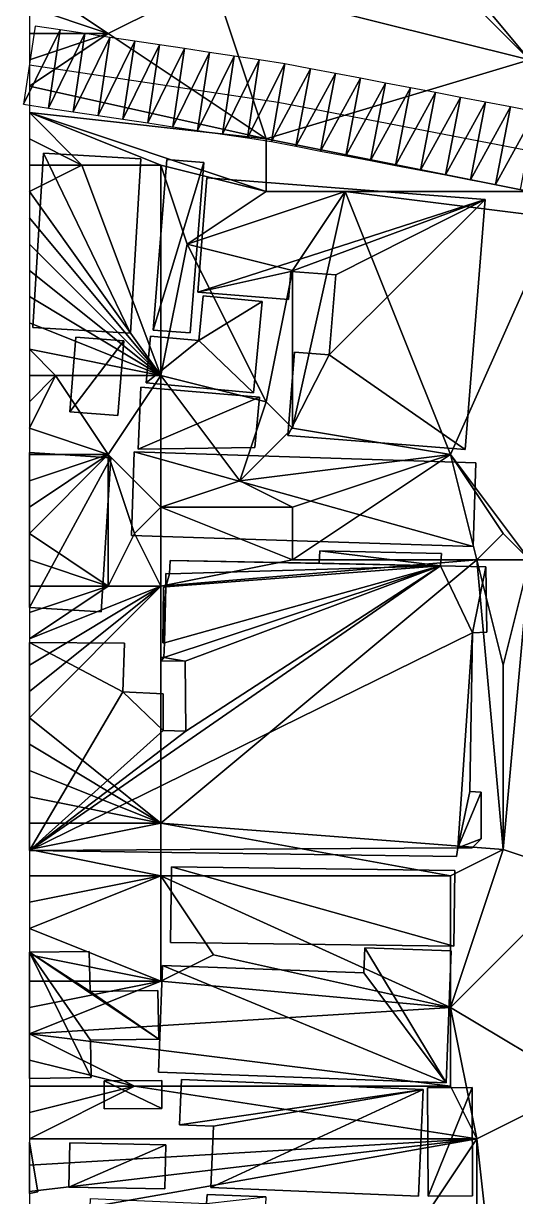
# Model space of a CAD drawing. Header units: metres. Extents: x -1103 to 901, y -902 to 905.
# Drawn here: x -1100.4 to -1063.1, y -202.4 to -113.2 of the extents above; entities that cross this region are included whole.
import ezdxf

# ---------------------------------------------------------------- set-up
doc = ezdxf.new("R2010")
doc.units = ezdxf.units.M
for name, color, linetype in [('OSM_BUILDING_FOOTPRINTS', 7, 'CONTINUOUS'), ('OSM_BUILDING_ROOFS', 1, 'CONTINUOUS'), ('OSM_BUILDING_WALLS', 8, 'CONTINUOUS'), ('OSM_ROAD_AXES', 2, 'CONTINUOUS'), ('OSM_ROAD_SURFACE', 9, 'CONTINUOUS'), ('OSM_TERRAIN', 3, 'CONTINUOUS')]:
    doc.layers.add(name, color=color, linetype=linetype)

msp = doc.modelspace()

# ---------------------------------------------------------------- linework, layer by layer
at = {"layer": 'OSM_BUILDING_FOOTPRINTS'}
for points in [[(-1098.936, -123.087, 16.232), (-1099.732, -136.336, 16.232), (-1092.315, -136.778, 16.232), (-1091.519, -123.529, 16.232), (-1098.936, -123.087, 16.232)], [(-1089.563, -123.584, 15.822), (-1086.744, -123.805, 15.822), (-1087.772, -136.756, 15.822), (-1090.601, -136.534, 15.822), (-1089.563, -123.584, 15.822)], [(-1086.523, -124.967, 15.505), (-1087.208, -133.67, 15.505), (-1080.299, -134.212, 15.505), (-1080.134, -132.077, 15.505), (-1076.718, -132.343, 15.505), (-1077.204, -138.425, 15.505), (-1079.857, -138.215, 15.505), (-1080.366, -144.552, 15.505), (-1066.88, -145.602, 15.505), (-1065.366, -126.625, 15.505), (-1086.523, -124.967, 15.505)], [(-1086.788, -133.947, 16.306), (-1082.311, -134.356, 16.306), (-1082.963, -141.312, 16.306), (-1091.121, -140.56, 16.306), (-1090.789, -136.999, 16.306), (-1087.108, -137.342, 16.306), (-1086.788, -133.947, 16.306)], [(-1096.46, -137.076, 16.429), (-1092.823, -137.353, 16.429), (-1093.276, -143.037, 16.429), (-1096.913, -142.75, 16.429), (-1096.46, -137.076, 16.429)], [(-1091.519, -140.881, 16.357), (-1082.521, -141.644, 16.357), (-1082.853, -145.47, 16.357), (-1091.718, -145.592, 16.357), (-1091.519, -140.881, 16.357)], [(-1093.796, -146.244, 17.238), (-1100, -145.851, 17.238), (-1100, -157.609, 17.238), (-1094.547, -157.956, 17.238)], [(-1092.237, -152.15, 16.142), (-1092.027, -145.791, 16.142), (-1066.062, -146.631, 16.142), (-1066.261, -152.99, 16.142), (-1092.237, -152.15, 16.142)], [(-1067.432, -175.871, 17.785), (-1066.349, -175.871, 17.785), (-1065.675, -175.185, 17.785), (-1065.653, -171.657, 17.785), (-1066.537, -171.602, 17.785), (-1066.316, -159.548, 17.785), (-1065.222, -159.492, 17.785), (-1065.299, -154.516, 17.785), (-1068.748, -154.461, 17.785), (-1068.671, -153.521, 17.785), (-1077.934, -153.322, 17.785), (-1077.967, -154.24, 17.785), (-1089.308, -154.041, 17.785), (-1089.352, -155.069, 17.785), (-1089.639, -155.047, 17.785), (-1089.617, -156.054, 17.785), (-1089.816, -156.087, 17.785), (-1089.849, -160.3, 17.785), (-1089.728, -160.311, 17.785), (-1089.783, -161.406, 17.785), (-1090.004, -161.417, 17.785), (-1089.993, -161.683, 17.785), (-1088.147, -161.694, 17.785), (-1088.103, -167.013, 17.785), (-1089.838, -166.969, 17.785), (-1089.827, -164.171, 17.785), (-1092.889, -164.016, 17.785), (-1092.767, -160.322, 17.785), (-1100, -160.272, 17.785), (-1100, -176.093, 17.785), (-1067.543, -176.534, 17.785)], [(-1089.263, -183.082, 18.732), (-1089.186, -177.331, 18.732), (-1067.675, -177.596, 18.732), (-1067.741, -183.347, 18.732), (-1089.263, -183.082, 18.732)], [(-1090.18, -192.924, 18.953), (-1089.871, -184.818, 18.953), (-1074.584, -185.382, 18.953), (-1074.517, -183.468, 18.953), (-1067.951, -183.712, 18.953), (-1068.327, -193.731, 18.953), (-1090.18, -192.924, 18.953)], [(-1095.309, -193.322, 19.538), (-1095.353, -190.491, 19.538), (-1090.169, -190.414, 19.538), (-1090.225, -186.709, 19.538), (-1095.387, -186.787, 19.538), (-1095.442, -183.745, 19.538), (-1100, -183.815, 19.538), (-1100, -193.395, 19.538)], [(-1094.303, -195.711, 19.63), (-1094.314, -193.577, 19.63), (-1089.937, -193.555, 19.63), (-1089.926, -195.678, 19.63), (-1094.303, -195.711, 19.63)], [(-1088.434, -193.477, 19.601), (-1070.085, -194.251, 19.601), (-1070.427, -202.346, 19.601), (-1086.201, -201.683, 19.601), (-1086.002, -197.038, 19.601), (-1088.588, -196.928, 19.601), (-1088.434, -193.477, 19.601)], [(-1069.731, -194.118, 19.592), (-1066.359, -194.096, 19.592), (-1066.326, -202.324, 19.592), (-1069.698, -202.335, 19.592), (-1069.731, -194.118, 19.592)], [(-1099.344, -202.026, 20), (-1100, -198.244, 20), (-1100, -202.138, 20)], [(-1096.934, -198.299, 19.998), (-1089.638, -198.454, 19.998), (-1089.705, -201.794, 19.998), (-1097.011, -201.65, 19.998), (-1096.934, -198.299, 19.998)], [(-1082.31, -208.849, 19.999), (-1095.585, -208.274, 19.999), (-1095.342, -202.524, 19.999), (-1086.532, -202.91, 19.999), (-1086.499, -202.214, 19.999), (-1082.033, -202.402, 19.999), (-1082.31, -208.849, 19.999)]]:
    msp.add_polyline3d(points, close=True, dxfattribs=at)
at = {"layer": 'OSM_BUILDING_ROOFS'}
for points in [[(-1092.315, -136.778, 27.832), (-1098.936, -123.087, 27.832), (-1099.732, -136.336, 27.832)], [(-1092.315, -136.778, 27.832), (-1091.519, -123.529, 27.832), (-1098.936, -123.087, 27.832)], [(-1086.744, -123.805, 24.222), (-1089.563, -123.584, 24.222), (-1090.601, -136.534, 24.222)], [(-1086.744, -123.805, 24.222), (-1090.601, -136.534, 24.222), (-1087.772, -136.756, 24.222)], [(-1065.366, -126.625, 43.105), (-1086.523, -124.967, 43.105), (-1087.208, -133.67, 43.105)], [(-1065.366, -126.625, 43.105), (-1087.208, -133.67, 43.105), (-1080.134, -132.077, 43.105)], [(-1065.366, -126.625, 43.105), (-1080.134, -132.077, 43.105), (-1076.718, -132.343, 43.105)], [(-1077.204, -138.425, 43.105), (-1066.88, -145.602, 43.105), (-1065.366, -126.625, 43.105)], [(-1065.366, -126.625, 43.105), (-1076.718, -132.343, 43.105), (-1077.204, -138.425, 43.105)], [(-1087.208, -133.67, 43.105), (-1080.299, -134.212, 43.105), (-1080.134, -132.077, 43.105)], [(-1082.311, -134.356, 24.706), (-1086.788, -133.947, 24.706), (-1087.108, -137.342, 24.706)], [(-1087.108, -137.342, 24.706), (-1082.963, -141.312, 24.706), (-1082.311, -134.356, 24.706)], [(-1092.823, -137.353, 31.229), (-1096.46, -137.076, 31.229), (-1096.913, -142.75, 31.229)], [(-1087.108, -137.342, 24.706), (-1090.789, -136.999, 24.706), (-1091.121, -140.56, 24.706)], [(-1092.823, -137.353, 31.229), (-1096.913, -142.75, 31.229), (-1093.276, -143.037, 31.229)], [(-1087.108, -137.342, 24.706), (-1091.121, -140.56, 24.706), (-1082.963, -141.312, 24.706)], [(-1077.204, -138.425, 43.105), (-1079.857, -138.215, 43.105), (-1080.366, -144.552, 43.105)], [(-1077.204, -138.425, 43.105), (-1080.366, -144.552, 43.105), (-1066.88, -145.602, 43.105)], [(-1082.521, -141.644, 21.557), (-1091.519, -140.881, 21.557), (-1091.718, -145.592, 21.557)], [(-1082.521, -141.644, 21.557), (-1091.718, -145.592, 21.557), (-1082.853, -145.47, 21.557)], [(-1100, -157.609, 28.838), (-1093.796, -146.244, 28.838), (-1100, -145.851, 28.838)], [(-1092.027, -145.791, 30.942), (-1092.237, -152.15, 30.942), (-1066.261, -152.99, 30.942)], [(-1092.027, -145.791, 30.942), (-1066.261, -152.99, 30.942), (-1066.062, -146.631, 30.942)], [(-1100, -157.609, 28.838), (-1094.547, -157.956, 28.838), (-1093.796, -146.244, 28.838)], [(-1068.748, -154.461, 51.785), (-1089.308, -154.041, 51.785), (-1089.352, -155.069, 51.785)], [(-1068.748, -154.461, 51.785), (-1077.967, -154.24, 51.785), (-1089.308, -154.041, 51.785)], [(-1068.748, -154.461, 51.785), (-1077.934, -153.322, 51.785), (-1077.967, -154.24, 51.785)], [(-1068.748, -154.461, 51.785), (-1068.671, -153.521, 51.785), (-1077.934, -153.322, 51.785)], [(-1100, -176.093, 51.785), (-1066.316, -159.548, 51.785), (-1068.748, -154.461, 51.785)], [(-1100, -176.093, 51.785), (-1068.748, -154.461, 51.785), (-1088.103, -167.013, 51.785)], [(-1068.748, -154.461, 51.785), (-1089.728, -160.311, 51.785), (-1089.783, -161.406, 51.785)], [(-1068.748, -154.461, 51.785), (-1089.783, -161.406, 51.785), (-1088.147, -161.694, 51.785)], [(-1068.748, -154.461, 51.785), (-1089.617, -156.054, 51.785), (-1089.728, -160.311, 51.785)], [(-1089.352, -155.069, 51.785), (-1089.639, -155.047, 51.785), (-1089.617, -156.054, 51.785)], [(-1068.748, -154.461, 51.785), (-1089.352, -155.069, 51.785), (-1089.617, -156.054, 51.785)], [(-1068.748, -154.461, 51.785), (-1088.147, -161.694, 51.785), (-1088.103, -167.013, 51.785)], [(-1066.316, -159.548, 51.785), (-1065.299, -154.516, 51.785), (-1068.748, -154.461, 51.785)], [(-1066.316, -159.548, 51.785), (-1065.222, -159.492, 51.785), (-1065.299, -154.516, 51.785)], [(-1089.617, -156.054, 51.785), (-1089.816, -156.087, 51.785), (-1089.849, -160.3, 51.785)], [(-1089.617, -156.054, 51.785), (-1089.849, -160.3, 51.785), (-1089.728, -160.311, 51.785)], [(-1100, -176.093, 51.785), (-1067.432, -175.871, 51.785), (-1066.316, -159.548, 51.785)], [(-1092.889, -164.016, 51.785), (-1092.767, -160.322, 51.785), (-1100, -160.272, 51.785)], [(-1092.889, -164.016, 51.785), (-1100, -160.272, 51.785), (-1100, -176.093, 51.785)], [(-1067.432, -175.871, 51.785), (-1066.537, -171.602, 51.785), (-1066.316, -159.548, 51.785)], [(-1089.783, -161.406, 51.785), (-1090.004, -161.417, 51.785), (-1089.993, -161.683, 51.785)], [(-1089.783, -161.406, 51.785), (-1089.993, -161.683, 51.785), (-1088.147, -161.694, 51.785)], [(-1089.838, -166.969, 51.785), (-1092.889, -164.016, 51.785), (-1100, -176.093, 51.785)], [(-1089.838, -166.969, 51.785), (-1089.827, -164.171, 51.785), (-1092.889, -164.016, 51.785)], [(-1100, -176.093, 51.785), (-1088.103, -167.013, 51.785), (-1089.838, -166.969, 51.785)], [(-1067.432, -175.871, 51.785), (-1065.653, -171.657, 51.785), (-1066.537, -171.602, 51.785)], [(-1067.432, -175.871, 51.785), (-1065.675, -175.185, 51.785), (-1065.653, -171.657, 51.785)], [(-1067.432, -175.871, 51.785), (-1066.349, -175.871, 51.785), (-1065.675, -175.185, 51.785)], [(-1100, -176.093, 51.785), (-1067.543, -176.534, 51.785), (-1067.432, -175.871, 51.785)], [(-1089.186, -177.331, 30.332), (-1089.263, -183.082, 30.332), (-1067.741, -183.347, 30.332)], [(-1089.186, -177.331, 30.332), (-1067.741, -183.347, 30.332), (-1067.675, -177.596, 30.332)], [(-1068.327, -193.731, 36.953), (-1074.517, -183.468, 36.953), (-1074.584, -185.382, 36.953)], [(-1068.327, -193.731, 36.953), (-1067.951, -183.712, 36.953), (-1074.517, -183.468, 36.953)], [(-1095.387, -186.787, 31.138), (-1095.442, -183.745, 31.138), (-1100, -183.815, 31.138)], [(-1100, -183.815, 31.138), (-1100, -193.395, 31.138), (-1095.309, -193.322, 31.138)], [(-1100, -183.815, 31.138), (-1095.309, -193.322, 31.138), (-1095.353, -190.491, 31.138)], [(-1100, -183.815, 31.138), (-1095.353, -190.491, 31.138), (-1090.169, -190.414, 31.138)], [(-1095.387, -186.787, 31.138), (-1100, -183.815, 31.138), (-1090.169, -190.414, 31.138)], [(-1089.871, -184.818, 36.953), (-1090.18, -192.924, 36.953), (-1068.327, -193.731, 36.953)], [(-1068.327, -193.731, 36.953), (-1074.584, -185.382, 36.953), (-1089.871, -184.818, 36.953)], [(-1090.169, -190.414, 31.138), (-1090.225, -186.709, 31.138), (-1095.387, -186.787, 31.138)], [(-1094.314, -193.577, 29.63), (-1089.926, -195.678, 29.63), (-1089.937, -193.555, 29.63)], [(-1094.314, -193.577, 29.63), (-1094.303, -195.711, 29.63), (-1089.926, -195.678, 29.63)], [(-1070.085, -194.251, 34.401), (-1088.434, -193.477, 34.401), (-1088.588, -196.928, 34.401)], [(-1070.085, -194.251, 34.401), (-1088.588, -196.928, 34.401), (-1086.002, -197.038, 34.401)], [(-1070.085, -194.251, 34.401), (-1086.002, -197.038, 34.401), (-1086.201, -201.683, 34.401)], [(-1070.085, -194.251, 34.401), (-1086.201, -201.683, 34.401), (-1070.427, -202.346, 34.401)], [(-1066.359, -194.096, 27.992), (-1069.731, -194.118, 27.992), (-1069.698, -202.335, 27.992)], [(-1066.359, -194.096, 27.992), (-1069.698, -202.335, 27.992), (-1066.326, -202.324, 27.992)], [(-1100, -198.244, 30), (-1100, -202.138, 30), (-1099.344, -202.026, 30)], [(-1089.638, -198.454, 25.198), (-1096.934, -198.299, 25.198), (-1097.011, -201.65, 25.198)], [(-1089.638, -198.454, 25.198), (-1097.011, -201.65, 25.198), (-1089.705, -201.794, 25.198)], [(-1082.033, -202.402, 31.599), (-1086.499, -202.214, 31.599), (-1086.532, -202.91, 31.599)]]:
    msp.add_3dface(points, dxfattribs=at)
at = {"layer": 'OSM_BUILDING_WALLS'}
for points in [[(-1098.936, -123.087, 16.232), (-1099.732, -136.336, 16.232), (-1099.732, -136.336, 27.832)], [(-1098.936, -123.087, 16.232), (-1099.732, -136.336, 27.832), (-1098.936, -123.087, 27.832)], [(-1091.519, -123.529, 16.232), (-1098.936, -123.087, 16.232), (-1098.936, -123.087, 27.832)], [(-1091.519, -123.529, 16.232), (-1098.936, -123.087, 27.832), (-1091.519, -123.529, 27.832)], [(-1092.315, -136.778, 16.232), (-1091.519, -123.529, 16.232), (-1091.519, -123.529, 27.832)], [(-1092.315, -136.778, 16.232), (-1091.519, -123.529, 27.832), (-1092.315, -136.778, 27.832)], [(-1089.563, -123.584, 15.822), (-1090.601, -136.534, 15.822), (-1090.601, -136.534, 24.222)], [(-1089.563, -123.584, 15.822), (-1090.601, -136.534, 24.222), (-1089.563, -123.584, 24.222)], [(-1086.744, -123.805, 15.822), (-1089.563, -123.584, 15.822), (-1089.563, -123.584, 24.222)], [(-1086.744, -123.805, 15.822), (-1089.563, -123.584, 24.222), (-1086.744, -123.805, 24.222)], [(-1087.772, -136.756, 15.822), (-1086.744, -123.805, 15.822), (-1086.744, -123.805, 24.222)], [(-1087.772, -136.756, 15.822), (-1086.744, -123.805, 24.222), (-1087.772, -136.756, 24.222)], [(-1086.523, -124.967, 15.505), (-1087.208, -133.67, 15.505), (-1087.208, -133.67, 43.105)], [(-1086.523, -124.967, 15.505), (-1087.208, -133.67, 43.105), (-1086.523, -124.967, 43.105)], [(-1065.366, -126.625, 15.505), (-1086.523, -124.967, 15.505), (-1086.523, -124.967, 43.105)], [(-1065.366, -126.625, 15.505), (-1086.523, -124.967, 43.105), (-1065.366, -126.625, 43.105)], [(-1066.88, -145.602, 15.505), (-1065.366, -126.625, 15.505), (-1065.366, -126.625, 43.105)], [(-1066.88, -145.602, 15.505), (-1065.366, -126.625, 43.105), (-1066.88, -145.602, 43.105)], [(-1080.299, -134.212, 15.505), (-1080.134, -132.077, 15.505), (-1080.134, -132.077, 43.105)], [(-1080.299, -134.212, 15.505), (-1080.134, -132.077, 43.105), (-1080.299, -134.212, 43.105)], [(-1080.134, -132.077, 15.505), (-1076.718, -132.343, 15.505), (-1076.718, -132.343, 43.105)], [(-1080.134, -132.077, 15.505), (-1076.718, -132.343, 43.105), (-1080.134, -132.077, 43.105)], [(-1076.718, -132.343, 15.505), (-1077.204, -138.425, 15.505), (-1077.204, -138.425, 43.105)], [(-1076.718, -132.343, 15.505), (-1077.204, -138.425, 43.105), (-1076.718, -132.343, 43.105)], [(-1087.208, -133.67, 15.505), (-1080.299, -134.212, 15.505), (-1080.299, -134.212, 43.105)], [(-1087.208, -133.67, 15.505), (-1080.299, -134.212, 43.105), (-1087.208, -133.67, 43.105)], [(-1086.788, -133.947, 16.306), (-1087.108, -137.342, 16.306), (-1087.108, -137.342, 24.706)], [(-1086.788, -133.947, 16.306), (-1087.108, -137.342, 24.706), (-1086.788, -133.947, 24.706)], [(-1082.311, -134.356, 16.306), (-1086.788, -133.947, 16.306), (-1086.788, -133.947, 24.706)], [(-1082.311, -134.356, 16.306), (-1086.788, -133.947, 24.706), (-1082.311, -134.356, 24.706)], [(-1082.963, -141.312, 16.306), (-1082.311, -134.356, 16.306), (-1082.311, -134.356, 24.706)], [(-1082.963, -141.312, 16.306), (-1082.311, -134.356, 24.706), (-1082.963, -141.312, 24.706)], [(-1099.732, -136.336, 16.232), (-1092.315, -136.778, 16.232), (-1092.315, -136.778, 27.832)], [(-1099.732, -136.336, 16.232), (-1092.315, -136.778, 27.832), (-1099.732, -136.336, 27.832)], [(-1096.46, -137.076, 16.429), (-1096.913, -142.75, 16.429), (-1096.913, -142.75, 31.229)], [(-1096.46, -137.076, 16.429), (-1096.913, -142.75, 31.229), (-1096.46, -137.076, 31.229)], [(-1092.823, -137.353, 16.429), (-1096.46, -137.076, 16.429), (-1096.46, -137.076, 31.229)], [(-1092.823, -137.353, 16.429), (-1096.46, -137.076, 31.229), (-1092.823, -137.353, 31.229)], [(-1090.789, -136.999, 16.306), (-1091.121, -140.56, 16.306), (-1091.121, -140.56, 24.706)], [(-1090.789, -136.999, 16.306), (-1091.121, -140.56, 24.706), (-1090.789, -136.999, 24.706)], [(-1087.108, -137.342, 16.306), (-1090.789, -136.999, 16.306), (-1090.789, -136.999, 24.706)], [(-1087.108, -137.342, 16.306), (-1090.789, -136.999, 24.706), (-1087.108, -137.342, 24.706)], [(-1090.601, -136.534, 15.822), (-1087.772, -136.756, 15.822), (-1087.772, -136.756, 24.222)], [(-1090.601, -136.534, 15.822), (-1087.772, -136.756, 24.222), (-1090.601, -136.534, 24.222)], [(-1093.276, -143.037, 16.429), (-1092.823, -137.353, 16.429), (-1092.823, -137.353, 31.229)], [(-1093.276, -143.037, 16.429), (-1092.823, -137.353, 31.229), (-1093.276, -143.037, 31.229)], [(-1079.857, -138.215, 15.505), (-1080.366, -144.552, 15.505), (-1080.366, -144.552, 43.105)], [(-1079.857, -138.215, 15.505), (-1080.366, -144.552, 43.105), (-1079.857, -138.215, 43.105)], [(-1077.204, -138.425, 15.505), (-1079.857, -138.215, 15.505), (-1079.857, -138.215, 43.105)], [(-1077.204, -138.425, 15.505), (-1079.857, -138.215, 43.105), (-1077.204, -138.425, 43.105)], [(-1091.121, -140.56, 16.306), (-1082.963, -141.312, 16.306), (-1082.963, -141.312, 24.706)], [(-1091.121, -140.56, 16.306), (-1082.963, -141.312, 24.706), (-1091.121, -140.56, 24.706)], [(-1091.519, -140.881, 16.357), (-1091.718, -145.592, 16.357), (-1091.718, -145.592, 21.557)], [(-1091.519, -140.881, 16.357), (-1091.718, -145.592, 21.557), (-1091.519, -140.881, 21.557)], [(-1082.521, -141.644, 16.357), (-1091.519, -140.881, 16.357), (-1091.519, -140.881, 21.557)], [(-1082.521, -141.644, 16.357), (-1091.519, -140.881, 21.557), (-1082.521, -141.644, 21.557)], [(-1082.853, -145.47, 16.357), (-1082.521, -141.644, 16.357), (-1082.521, -141.644, 21.557)], [(-1082.853, -145.47, 16.357), (-1082.521, -141.644, 21.557), (-1082.853, -145.47, 21.557)], [(-1096.913, -142.75, 16.429), (-1093.276, -143.037, 16.429), (-1093.276, -143.037, 31.229)], [(-1096.913, -142.75, 16.429), (-1093.276, -143.037, 31.229), (-1096.913, -142.75, 31.229)], [(-1080.366, -144.552, 15.505), (-1066.88, -145.602, 15.505), (-1066.88, -145.602, 43.105)], [(-1080.366, -144.552, 15.505), (-1066.88, -145.602, 43.105), (-1080.366, -144.552, 43.105)], [(-1093.796, -146.244, 17.238), (-1100, -145.851, 17.238), (-1100, -145.851, 28.838)], [(-1093.796, -146.244, 17.238), (-1100, -145.851, 28.838), (-1093.796, -146.244, 28.838)], [(-1100, -145.851, 17.238), (-1100, -157.609, 17.238), (-1100, -157.609, 28.838)], [(-1100, -145.851, 17.238), (-1100, -157.609, 28.838), (-1100, -145.851, 28.838)], [(-1092.027, -145.791, 16.142), (-1092.237, -152.15, 16.142), (-1092.237, -152.15, 30.942)], [(-1092.027, -145.791, 16.142), (-1092.237, -152.15, 30.942), (-1092.027, -145.791, 30.942)], [(-1066.062, -146.631, 16.142), (-1092.027, -145.791, 16.142), (-1092.027, -145.791, 30.942)], [(-1066.062, -146.631, 16.142), (-1092.027, -145.791, 30.942), (-1066.062, -146.631, 30.942)], [(-1091.718, -145.592, 16.357), (-1082.853, -145.47, 16.357), (-1082.853, -145.47, 21.557)], [(-1091.718, -145.592, 16.357), (-1082.853, -145.47, 21.557), (-1091.718, -145.592, 21.557)], [(-1094.547, -157.956, 17.238), (-1093.796, -146.244, 17.238), (-1093.796, -146.244, 28.838)], [(-1094.547, -157.956, 17.238), (-1093.796, -146.244, 28.838), (-1094.547, -157.956, 28.838)], [(-1066.261, -152.99, 16.142), (-1066.062, -146.631, 16.142), (-1066.062, -146.631, 30.942)], [(-1066.261, -152.99, 16.142), (-1066.062, -146.631, 30.942), (-1066.261, -152.99, 30.942)], [(-1092.237, -152.15, 16.142), (-1066.261, -152.99, 16.142), (-1066.261, -152.99, 30.942)], [(-1092.237, -152.15, 16.142), (-1066.261, -152.99, 30.942), (-1092.237, -152.15, 30.942)], [(-1089.308, -154.041, 17.785), (-1089.352, -155.069, 17.785), (-1089.352, -155.069, 51.785)], [(-1089.308, -154.041, 17.785), (-1089.352, -155.069, 51.785), (-1089.308, -154.041, 51.785)], [(-1077.967, -154.24, 17.785), (-1089.308, -154.041, 17.785), (-1089.308, -154.041, 51.785)], [(-1077.967, -154.24, 17.785), (-1089.308, -154.041, 51.785), (-1077.967, -154.24, 51.785)], [(-1077.934, -153.322, 17.785), (-1077.967, -154.24, 17.785), (-1077.967, -154.24, 51.785)], [(-1077.934, -153.322, 17.785), (-1077.967, -154.24, 51.785), (-1077.934, -153.322, 51.785)], [(-1068.671, -153.521, 17.785), (-1077.934, -153.322, 17.785), (-1077.934, -153.322, 51.785)], [(-1068.671, -153.521, 17.785), (-1077.934, -153.322, 51.785), (-1068.671, -153.521, 51.785)], [(-1068.748, -154.461, 17.785), (-1068.671, -153.521, 17.785), (-1068.671, -153.521, 51.785)], [(-1068.748, -154.461, 17.785), (-1068.671, -153.521, 51.785), (-1068.748, -154.461, 51.785)], [(-1089.352, -155.069, 17.785), (-1089.639, -155.047, 17.785), (-1089.639, -155.047, 51.785)], [(-1089.352, -155.069, 17.785), (-1089.639, -155.047, 51.785), (-1089.352, -155.069, 51.785)], [(-1089.639, -155.047, 17.785), (-1089.617, -156.054, 17.785), (-1089.617, -156.054, 51.785)], [(-1089.639, -155.047, 17.785), (-1089.617, -156.054, 51.785), (-1089.639, -155.047, 51.785)], [(-1065.299, -154.516, 17.785), (-1068.748, -154.461, 17.785), (-1068.748, -154.461, 51.785)], [(-1065.299, -154.516, 17.785), (-1068.748, -154.461, 51.785), (-1065.299, -154.516, 51.785)], [(-1065.222, -159.492, 17.785), (-1065.299, -154.516, 17.785), (-1065.299, -154.516, 51.785)], [(-1065.222, -159.492, 17.785), (-1065.299, -154.516, 51.785), (-1065.222, -159.492, 51.785)], [(-1089.816, -156.087, 17.785), (-1089.849, -160.3, 17.785), (-1089.849, -160.3, 51.785)], [(-1089.816, -156.087, 17.785), (-1089.849, -160.3, 51.785), (-1089.816, -156.087, 51.785)], [(-1089.617, -156.054, 17.785), (-1089.816, -156.087, 17.785), (-1089.816, -156.087, 51.785)], [(-1089.617, -156.054, 17.785), (-1089.816, -156.087, 51.785), (-1089.617, -156.054, 51.785)], [(-1100, -157.609, 17.238), (-1094.547, -157.956, 17.238), (-1094.547, -157.956, 28.838)], [(-1100, -157.609, 17.238), (-1094.547, -157.956, 28.838), (-1100, -157.609, 28.838)], [(-1066.316, -159.548, 17.785), (-1065.222, -159.492, 17.785), (-1065.222, -159.492, 51.785)], [(-1066.316, -159.548, 17.785), (-1065.222, -159.492, 51.785), (-1066.316, -159.548, 51.785)], [(-1092.767, -160.322, 17.785), (-1100, -160.272, 17.785), (-1100, -160.272, 51.785)], [(-1092.767, -160.322, 17.785), (-1100, -160.272, 51.785), (-1092.767, -160.322, 51.785)], [(-1100, -160.272, 17.785), (-1100, -176.093, 17.785), (-1100, -176.093, 51.785)], [(-1100, -160.272, 17.785), (-1100, -176.093, 51.785), (-1100, -160.272, 51.785)], [(-1092.889, -164.016, 17.785), (-1092.767, -160.322, 17.785), (-1092.767, -160.322, 51.785)], [(-1092.889, -164.016, 17.785), (-1092.767, -160.322, 51.785), (-1092.889, -164.016, 51.785)], [(-1089.849, -160.3, 17.785), (-1089.728, -160.311, 17.785), (-1089.728, -160.311, 51.785)], [(-1089.849, -160.3, 17.785), (-1089.728, -160.311, 51.785), (-1089.849, -160.3, 51.785)], [(-1089.728, -160.311, 17.785), (-1089.783, -161.406, 17.785), (-1089.783, -161.406, 51.785)], [(-1089.728, -160.311, 17.785), (-1089.783, -161.406, 51.785), (-1089.728, -160.311, 51.785)], [(-1066.537, -171.602, 17.785), (-1066.316, -159.548, 17.785), (-1066.316, -159.548, 51.785)], [(-1066.537, -171.602, 17.785), (-1066.316, -159.548, 51.785), (-1066.537, -171.602, 51.785)], [(-1089.783, -161.406, 17.785), (-1090.004, -161.417, 17.785), (-1090.004, -161.417, 51.785)], [(-1089.783, -161.406, 17.785), (-1090.004, -161.417, 51.785), (-1089.783, -161.406, 51.785)], [(-1090.004, -161.417, 17.785), (-1089.993, -161.683, 17.785), (-1089.993, -161.683, 51.785)], [(-1090.004, -161.417, 17.785), (-1089.993, -161.683, 51.785), (-1090.004, -161.417, 51.785)], [(-1089.993, -161.683, 17.785), (-1088.147, -161.694, 17.785), (-1088.147, -161.694, 51.785)], [(-1089.993, -161.683, 17.785), (-1088.147, -161.694, 51.785), (-1089.993, -161.683, 51.785)], [(-1088.147, -161.694, 17.785), (-1088.103, -167.013, 17.785), (-1088.103, -167.013, 51.785)], [(-1088.147, -161.694, 17.785), (-1088.103, -167.013, 51.785), (-1088.147, -161.694, 51.785)], [(-1089.827, -164.171, 17.785), (-1092.889, -164.016, 17.785), (-1092.889, -164.016, 51.785)], [(-1089.827, -164.171, 17.785), (-1092.889, -164.016, 51.785), (-1089.827, -164.171, 51.785)], [(-1089.838, -166.969, 17.785), (-1089.827, -164.171, 17.785), (-1089.827, -164.171, 51.785)], [(-1089.838, -166.969, 17.785), (-1089.827, -164.171, 51.785), (-1089.838, -166.969, 51.785)], [(-1088.103, -167.013, 17.785), (-1089.838, -166.969, 17.785), (-1089.838, -166.969, 51.785)], [(-1088.103, -167.013, 17.785), (-1089.838, -166.969, 51.785), (-1088.103, -167.013, 51.785)], [(-1065.653, -171.657, 17.785), (-1066.537, -171.602, 17.785), (-1066.537, -171.602, 51.785)], [(-1065.653, -171.657, 17.785), (-1066.537, -171.602, 51.785), (-1065.653, -171.657, 51.785)], [(-1065.675, -175.185, 17.785), (-1065.653, -171.657, 17.785), (-1065.653, -171.657, 51.785)], [(-1065.675, -175.185, 17.785), (-1065.653, -171.657, 51.785), (-1065.675, -175.185, 51.785)], [(-1066.349, -175.871, 17.785), (-1065.675, -175.185, 17.785), (-1065.675, -175.185, 51.785)], [(-1066.349, -175.871, 17.785), (-1065.675, -175.185, 51.785), (-1066.349, -175.871, 51.785)], [(-1100, -176.093, 17.785), (-1067.543, -176.534, 17.785), (-1067.543, -176.534, 51.785)], [(-1100, -176.093, 17.785), (-1067.543, -176.534, 51.785), (-1100, -176.093, 51.785)], [(-1067.543, -176.534, 17.785), (-1067.432, -175.871, 17.785), (-1067.432, -175.871, 51.785)], [(-1067.543, -176.534, 17.785), (-1067.432, -175.871, 51.785), (-1067.543, -176.534, 51.785)], [(-1067.432, -175.871, 17.785), (-1066.349, -175.871, 17.785), (-1066.349, -175.871, 51.785)], [(-1067.432, -175.871, 17.785), (-1066.349, -175.871, 51.785), (-1067.432, -175.871, 51.785)], [(-1089.186, -177.331, 18.732), (-1089.263, -183.082, 18.732), (-1089.263, -183.082, 30.332)], [(-1089.186, -177.331, 18.732), (-1089.263, -183.082, 30.332), (-1089.186, -177.331, 30.332)], [(-1067.675, -177.596, 18.732), (-1089.186, -177.331, 18.732), (-1089.186, -177.331, 30.332)], [(-1067.675, -177.596, 18.732), (-1089.186, -177.331, 30.332), (-1067.675, -177.596, 30.332)], [(-1067.741, -183.347, 18.732), (-1067.675, -177.596, 18.732), (-1067.675, -177.596, 30.332)], [(-1067.741, -183.347, 18.732), (-1067.675, -177.596, 30.332), (-1067.741, -183.347, 30.332)], [(-1089.263, -183.082, 18.732), (-1067.741, -183.347, 18.732), (-1067.741, -183.347, 30.332)], [(-1089.263, -183.082, 18.732), (-1067.741, -183.347, 30.332), (-1089.263, -183.082, 30.332)], [(-1074.517, -183.468, 18.953), (-1074.584, -185.382, 18.953), (-1074.584, -185.382, 36.953)], [(-1074.517, -183.468, 18.953), (-1074.584, -185.382, 36.953), (-1074.517, -183.468, 36.953)], [(-1067.951, -183.712, 18.953), (-1074.517, -183.468, 18.953), (-1074.517, -183.468, 36.953)], [(-1067.951, -183.712, 18.953), (-1074.517, -183.468, 36.953), (-1067.951, -183.712, 36.953)], [(-1095.442, -183.745, 19.538), (-1100, -183.815, 19.538), (-1100, -183.815, 31.138)], [(-1095.442, -183.745, 19.538), (-1100, -183.815, 31.138), (-1095.442, -183.745, 31.138)], [(-1100, -183.815, 19.538), (-1100, -193.395, 19.538), (-1100, -193.395, 31.138)], [(-1100, -183.815, 19.538), (-1100, -193.395, 31.138), (-1100, -183.815, 31.138)], [(-1095.387, -186.787, 19.538), (-1095.442, -183.745, 19.538), (-1095.442, -183.745, 31.138)], [(-1095.387, -186.787, 19.538), (-1095.442, -183.745, 31.138), (-1095.387, -186.787, 31.138)], [(-1068.327, -193.731, 18.953), (-1067.951, -183.712, 18.953), (-1067.951, -183.712, 36.953)], [(-1068.327, -193.731, 18.953), (-1067.951, -183.712, 36.953), (-1068.327, -193.731, 36.953)], [(-1089.871, -184.818, 18.953), (-1090.18, -192.924, 18.953), (-1090.18, -192.924, 36.953)], [(-1089.871, -184.818, 18.953), (-1090.18, -192.924, 36.953), (-1089.871, -184.818, 36.953)], [(-1074.584, -185.382, 18.953), (-1089.871, -184.818, 18.953), (-1089.871, -184.818, 36.953)], [(-1074.584, -185.382, 18.953), (-1089.871, -184.818, 36.953), (-1074.584, -185.382, 36.953)], [(-1090.225, -186.709, 19.538), (-1095.387, -186.787, 19.538), (-1095.387, -186.787, 31.138)], [(-1090.225, -186.709, 19.538), (-1095.387, -186.787, 31.138), (-1090.225, -186.709, 31.138)], [(-1090.169, -190.414, 19.538), (-1090.225, -186.709, 19.538), (-1090.225, -186.709, 31.138)], [(-1090.169, -190.414, 19.538), (-1090.225, -186.709, 31.138), (-1090.169, -190.414, 31.138)], [(-1095.353, -190.491, 19.538), (-1090.169, -190.414, 19.538), (-1090.169, -190.414, 31.138)], [(-1095.353, -190.491, 19.538), (-1090.169, -190.414, 31.138), (-1095.353, -190.491, 31.138)], [(-1095.309, -193.322, 19.538), (-1095.353, -190.491, 19.538), (-1095.353, -190.491, 31.138)], [(-1095.309, -193.322, 19.538), (-1095.353, -190.491, 31.138), (-1095.309, -193.322, 31.138)], [(-1100, -193.395, 19.538), (-1095.309, -193.322, 19.538), (-1095.309, -193.322, 31.138)], [(-1100, -193.395, 19.538), (-1095.309, -193.322, 31.138), (-1100, -193.395, 31.138)], [(-1090.18, -192.924, 18.953), (-1068.327, -193.731, 18.953), (-1068.327, -193.731, 36.953)], [(-1090.18, -192.924, 18.953), (-1068.327, -193.731, 36.953), (-1090.18, -192.924, 36.953)], [(-1089.937, -193.555, 19.63), (-1094.314, -193.577, 19.63), (-1094.314, -193.577, 29.63)], [(-1089.937, -193.555, 19.63), (-1094.314, -193.577, 29.63), (-1089.937, -193.555, 29.63)], [(-1094.314, -193.577, 19.63), (-1094.303, -195.711, 19.63), (-1094.303, -195.711, 29.63)], [(-1094.314, -193.577, 19.63), (-1094.303, -195.711, 29.63), (-1094.314, -193.577, 29.63)], [(-1089.926, -195.678, 19.63), (-1089.937, -193.555, 19.63), (-1089.937, -193.555, 29.63)], [(-1089.926, -195.678, 19.63), (-1089.937, -193.555, 29.63), (-1089.926, -195.678, 29.63)], [(-1088.434, -193.477, 19.601), (-1088.588, -196.928, 19.601), (-1088.588, -196.928, 34.401)], [(-1088.434, -193.477, 19.601), (-1088.588, -196.928, 34.401), (-1088.434, -193.477, 34.401)], [(-1070.085, -194.251, 19.601), (-1088.434, -193.477, 19.601), (-1088.434, -193.477, 34.401)], [(-1070.085, -194.251, 19.601), (-1088.434, -193.477, 34.401), (-1070.085, -194.251, 34.401)], [(-1070.427, -202.346, 19.601), (-1070.085, -194.251, 19.601), (-1070.085, -194.251, 34.401)], [(-1070.427, -202.346, 19.601), (-1070.085, -194.251, 34.401), (-1070.427, -202.346, 34.401)], [(-1066.359, -194.096, 19.592), (-1069.731, -194.118, 19.592), (-1069.731, -194.118, 27.992)], [(-1066.359, -194.096, 19.592), (-1069.731, -194.118, 27.992), (-1066.359, -194.096, 27.992)], [(-1069.731, -194.118, 19.592), (-1069.698, -202.335, 19.592), (-1069.698, -202.335, 27.992)], [(-1069.731, -194.118, 19.592), (-1069.698, -202.335, 27.992), (-1069.731, -194.118, 27.992)], [(-1066.326, -202.324, 19.592), (-1066.359, -194.096, 19.592), (-1066.359, -194.096, 27.992)], [(-1066.326, -202.324, 19.592), (-1066.359, -194.096, 27.992), (-1066.326, -202.324, 27.992)], [(-1094.303, -195.711, 19.63), (-1089.926, -195.678, 19.63), (-1089.926, -195.678, 29.63)], [(-1094.303, -195.711, 19.63), (-1089.926, -195.678, 29.63), (-1094.303, -195.711, 29.63)], [(-1088.588, -196.928, 19.601), (-1086.002, -197.038, 19.601), (-1086.002, -197.038, 34.401)], [(-1088.588, -196.928, 19.601), (-1086.002, -197.038, 34.401), (-1088.588, -196.928, 34.401)], [(-1086.002, -197.038, 19.601), (-1086.201, -201.683, 19.601), (-1086.201, -201.683, 34.401)], [(-1086.002, -197.038, 19.601), (-1086.201, -201.683, 34.401), (-1086.002, -197.038, 34.401)], [(-1099.344, -202.026, 20), (-1100, -198.244, 20), (-1100, -198.244, 30)], [(-1099.344, -202.026, 20), (-1100, -198.244, 30), (-1099.344, -202.026, 30)], [(-1100, -198.244, 20), (-1100, -202.138, 20), (-1100, -202.138, 30)], [(-1100, -198.244, 20), (-1100, -202.138, 30), (-1100, -198.244, 30)], [(-1096.934, -198.299, 19.998), (-1097.011, -201.65, 19.998), (-1097.011, -201.65, 25.198)], [(-1096.934, -198.299, 19.998), (-1097.011, -201.65, 25.198), (-1096.934, -198.299, 25.198)], [(-1089.638, -198.454, 19.998), (-1096.934, -198.299, 19.998), (-1096.934, -198.299, 25.198)], [(-1089.638, -198.454, 19.998), (-1096.934, -198.299, 25.198), (-1089.638, -198.454, 25.198)], [(-1089.705, -201.794, 19.998), (-1089.638, -198.454, 19.998), (-1089.638, -198.454, 25.198)], [(-1089.705, -201.794, 19.998), (-1089.638, -198.454, 25.198), (-1089.705, -201.794, 25.198)], [(-1100, -202.138, 20), (-1099.344, -202.026, 20), (-1099.344, -202.026, 30)], [(-1100, -202.138, 20), (-1099.344, -202.026, 30), (-1100, -202.138, 30)], [(-1097.011, -201.65, 19.998), (-1089.705, -201.794, 19.998), (-1089.705, -201.794, 25.198)], [(-1097.011, -201.65, 19.998), (-1089.705, -201.794, 25.198), (-1097.011, -201.65, 25.198)], [(-1086.499, -202.214, 19.999), (-1086.532, -202.91, 19.999), (-1086.532, -202.91, 31.599)], [(-1086.499, -202.214, 19.999), (-1086.532, -202.91, 31.599), (-1086.499, -202.214, 31.599)], [(-1082.033, -202.402, 19.999), (-1086.499, -202.214, 19.999), (-1086.499, -202.214, 31.599)], [(-1082.033, -202.402, 19.999), (-1086.499, -202.214, 31.599), (-1082.033, -202.402, 31.599)], [(-1086.201, -201.683, 19.601), (-1070.427, -202.346, 19.601), (-1070.427, -202.346, 34.401)], [(-1086.201, -201.683, 19.601), (-1070.427, -202.346, 34.401), (-1086.201, -201.683, 34.401)], [(-1069.698, -202.335, 19.592), (-1066.326, -202.324, 19.592), (-1066.326, -202.324, 27.992)], [(-1069.698, -202.335, 19.592), (-1066.326, -202.324, 27.992), (-1069.698, -202.335, 27.992)]]:
    msp.add_3dface(points, dxfattribs=at)
at = {"layer": 'OSM_ROAD_AXES'}
msp.add_polyline3d([(-1060.204, -123.263, 17.236), (-1081.096, -119.26, 17.168), (-1100, -116.415, 17.824)], dxfattribs=at)
at = {"layer": 'OSM_ROAD_SURFACE'}
for points in [[(-1097.663, -113.733, 17.837), (-1099.553, -113.448, 17.878), (-1100.447, -119.381, 17.788)], [(-1097.663, -113.733, 17.837), (-1100.447, -119.381, 17.788), (-1098.556, -119.666, 17.937)], [(-1095.773, -114.017, 17.794), (-1097.663, -113.733, 17.837), (-1098.556, -119.666, 17.937)], [(-1095.773, -114.017, 17.794), (-1098.556, -119.666, 17.937), (-1096.666, -119.95, 17.861)], [(-1093.882, -114.302, 17.737), (-1095.773, -114.017, 17.794), (-1096.666, -119.95, 17.861)], [(-1093.882, -114.302, 17.737), (-1096.666, -119.95, 17.861), (-1094.775, -120.235, 17.785)], [(-1091.992, -114.586, 17.639), (-1093.882, -114.302, 17.737), (-1094.775, -120.235, 17.785)], [(-1091.992, -114.586, 17.639), (-1094.775, -120.235, 17.785), (-1092.885, -120.519, 17.709)], [(-1090.101, -114.871, 17.529), (-1091.992, -114.586, 17.639), (-1092.885, -120.519, 17.709)], [(-1090.101, -114.871, 17.529), (-1092.885, -120.519, 17.709), (-1090.994, -120.804, 17.633)], [(-1088.211, -115.155, 17.42), (-1090.101, -114.871, 17.529), (-1090.994, -120.804, 17.633)], [(-1088.211, -115.155, 17.42), (-1090.994, -120.804, 17.633), (-1089.104, -121.088, 17.557)], [(-1086.32, -115.44, 17.31), (-1088.211, -115.155, 17.42), (-1089.104, -121.088, 17.557)], [(-1086.32, -115.44, 17.31), (-1089.104, -121.088, 17.557), (-1087.213, -121.373, 17.482)], [(-1084.43, -115.724, 17.201), (-1086.32, -115.44, 17.31), (-1087.213, -121.373, 17.482)], [(-1084.43, -115.724, 17.201), (-1087.213, -121.373, 17.482), (-1085.323, -121.658, 17.408)], [(-1082.539, -116.009, 17.178), (-1084.43, -115.724, 17.201), (-1085.323, -121.658, 17.408)], [(-1082.539, -116.009, 17.178), (-1085.323, -121.658, 17.408), (-1083.433, -121.942, 17.339)], [(-1080.59, -116.303, 17.176), (-1082.539, -116.009, 17.178), (-1083.433, -121.942, 17.339)], [(-1080.59, -116.303, 17.176), (-1083.433, -121.942, 17.339), (-1081.602, -122.217, 17.284)], [(-1078.632, -116.678, 17.174), (-1080.59, -116.303, 17.176), (-1081.602, -122.217, 17.284)], [(-1078.632, -116.678, 17.174), (-1081.602, -122.217, 17.284), (-1079.761, -122.57, 17.288)], [(-1076.733, -117.041, 17.173), (-1078.632, -116.678, 17.174), (-1079.761, -122.57, 17.288)], [(-1076.733, -117.041, 17.173), (-1079.761, -122.57, 17.288), (-1077.862, -122.934, 17.291)], [(-1074.833, -117.405, 17.171), (-1076.733, -117.041, 17.173), (-1077.862, -122.934, 17.291)], [(-1074.833, -117.405, 17.171), (-1077.862, -122.934, 17.291), (-1075.962, -123.298, 17.294)], [(-1072.934, -117.769, 17.17), (-1074.833, -117.405, 17.171), (-1075.962, -123.298, 17.294)], [(-1072.934, -117.769, 17.17), (-1075.962, -123.298, 17.294), (-1074.063, -123.662, 17.297)], [(-1071.035, -118.133, 17.168), (-1072.934, -117.769, 17.17), (-1074.063, -123.662, 17.297)], [(-1071.035, -118.133, 17.168), (-1074.063, -123.662, 17.297), (-1072.164, -124.026, 17.3)], [(-1069.136, -118.497, 17.169), (-1071.035, -118.133, 17.168), (-1072.164, -124.026, 17.3)], [(-1069.136, -118.497, 17.169), (-1072.164, -124.026, 17.3), (-1070.265, -124.39, 17.303)], [(-1067.236, -118.861, 17.175), (-1069.136, -118.497, 17.169), (-1070.265, -124.39, 17.303)], [(-1067.236, -118.861, 17.175), (-1070.265, -124.39, 17.303), (-1068.365, -124.754, 17.306)], [(-1065.337, -119.225, 17.18), (-1067.236, -118.861, 17.175), (-1068.365, -124.754, 17.306)], [(-1065.337, -119.225, 17.18), (-1068.365, -124.754, 17.306), (-1066.466, -125.118, 17.309)], [(-1063.438, -119.589, 17.186), (-1065.337, -119.225, 17.18), (-1066.466, -125.118, 17.309)], [(-1063.438, -119.589, 17.186), (-1066.466, -125.118, 17.309), (-1064.567, -125.482, 17.313)], [(-1061.539, -119.953, 17.198), (-1063.438, -119.589, 17.186), (-1064.567, -125.482, 17.313)], [(-1061.539, -119.953, 17.198), (-1064.567, -125.482, 17.313), (-1062.668, -125.846, 17.318)]]:
    msp.add_3dface(points, dxfattribs=at)
at = {"layer": 'OSM_TERRAIN'}
for points in [[(-1084, -94, 17.133), (-1062, -116, 17.057), (-1082, -92, 17.452)], [(-1082, -92, 17.452), (-1062, -116, 17.057), (-1062, -96, 17.158)], [(-1086, -110, 17.057), (-1062, -116, 17.057), (-1084, -94, 17.133)], [(-1100, -112, 17.784), (-1094, -114, 17.695), (-1100, -110, 17.371)], [(-1094, -114, 17.695), (-1086, -110, 17.057), (-1100, -110, 17.371)], [(-1094, -114, 17.695), (-1082, -122, 17.209), (-1086, -110, 17.057)], [(-1082, -122, 17.209), (-1062, -116, 17.057), (-1086, -110, 17.057)], [(-1100, -114, 17.863), (-1094, -114, 17.695), (-1100, -112, 17.784)], [(-1082, -122, 17.209), (-1094, -114, 17.695), (-1100, -118, 17.824)], [(-1100, -116, 17.824), (-1100, -118, 17.824), (-1094, -114, 17.695)], [(-1100, -116, 17.824), (-1094, -114, 17.695), (-1100, -114, 17.863)], [(-1062, -126, 17.271), (-1062, -116, 17.057), (-1082, -122, 17.209)], [(-1100, -120, 17.99), (-1082, -122, 17.209), (-1100, -118, 17.824)], [(-1096, -124, 18.394), (-1090, -124, 18.248), (-1100, -120, 17.99)], [(-1090, -124, 18.248), (-1082, -126, 17.902), (-1100, -120, 17.99)], [(-1082, -126, 17.902), (-1082, -122, 17.209), (-1100, -120, 17.99)], [(-1100, -122, 18.46), (-1096, -124, 18.394), (-1100, -120, 17.99)], [(-1100, -124, 18.518), (-1096, -124, 18.394), (-1100, -122, 18.46)], [(-1082, -126, 17.902), (-1062, -126, 17.271), (-1082, -122, 17.209)], [(-1100, -126, 18.507), (-1090, -140, 18.363), (-1096, -124, 18.394)], [(-1100, -124, 18.518), (-1100, -126, 18.507), (-1096, -124, 18.394)], [(-1090, -140, 18.363), (-1090, -124, 18.248), (-1096, -124, 18.394)], [(-1088, -130, 17.954), (-1090, -124, 18.248), (-1090, -140, 18.363)], [(-1088, -130, 17.954), (-1082, -126, 17.902), (-1090, -124, 18.248)], [(-1090, -140, 18.363), (-1100, -126, 18.507), (-1100, -128, 18.496)], [(-1080, -132, 17.983), (-1076, -126, 17.817), (-1088, -130, 17.954)], [(-1088, -130, 17.954), (-1076, -126, 17.817), (-1082, -126, 17.902)], [(-1076, -126, 17.817), (-1062, -126, 17.271), (-1082, -126, 17.902)], [(-1080, -132, 17.983), (-1080, -144, 17.902), (-1076, -126, 17.817)], [(-1080, -144, 17.902), (-1068, -146, 18.008), (-1076, -126, 17.817)], [(-1076, -126, 17.817), (-1068, -146, 18.008), (-1060, -128, 17.565)], [(-1076, -126, 17.817), (-1060, -128, 17.565), (-1062, -126, 17.271)], [(-1100, -130, 18.485), (-1090, -140, 18.363), (-1100, -128, 18.496)], [(-1062, -154, 18.993), (-1060, -128, 17.565), (-1068, -146, 18.008)], [(-1100, -132, 18.473), (-1090, -140, 18.363), (-1100, -130, 18.485)], [(-1090, -140, 18.363), (-1082, -142, 18.335), (-1088, -130, 17.954)], [(-1082, -142, 18.335), (-1080, -132, 17.983), (-1088, -130, 17.954)], [(-1100, -134, 18.46), (-1090, -140, 18.363), (-1100, -132, 18.473)], [(-1082, -142, 18.335), (-1080, -144, 17.902), (-1080, -132, 17.983)], [(-1100, -136, 18.444), (-1090, -140, 18.363), (-1100, -134, 18.46)], [(-1100, -138, 18.705), (-1090, -140, 18.363), (-1100, -136, 18.444)], [(-1100, -140, 19.114), (-1098, -140, 18.884), (-1100, -138, 18.705)], [(-1098, -140, 18.884), (-1090, -140, 18.363), (-1100, -138, 18.705)], [(-1100, -144, 19.293), (-1098, -140, 18.884), (-1100, -142, 19.224)], [(-1100, -144, 19.293), (-1094, -146, 19.256), (-1098, -140, 18.884)], [(-1100, -142, 19.224), (-1098, -140, 18.884), (-1100, -140, 19.114)], [(-1094, -146, 19.256), (-1090, -140, 18.363), (-1098, -140, 18.884)], [(-1090, -150, 18.829), (-1090, -140, 18.363), (-1094, -146, 19.256)], [(-1090, -150, 18.829), (-1084, -148, 18.803), (-1090, -140, 18.363)], [(-1084, -148, 18.803), (-1082, -142, 18.335), (-1090, -140, 18.363)], [(-1084, -148, 18.803), (-1080, -144, 17.902), (-1082, -142, 18.335)], [(-1100, -146, 19.279), (-1094, -146, 19.256), (-1100, -144, 19.293)], [(-1084, -148, 18.803), (-1068, -146, 18.008), (-1080, -144, 17.902)], [(-1100, -152, 19.279), (-1094, -146, 19.256), (-1100, -150, 19.279)], [(-1100, -152, 19.279), (-1094, -156, 19.324), (-1094, -146, 19.256)], [(-1100, -150, 19.279), (-1094, -146, 19.256), (-1100, -148, 19.279)], [(-1094, -146, 19.256), (-1100, -146, 19.279), (-1100, -148, 19.279)], [(-1094, -156, 19.324), (-1092, -152, 19.197), (-1094, -146, 19.256)], [(-1092, -152, 19.197), (-1090, -150, 18.829), (-1094, -146, 19.256)], [(-1080, -150, 18.857), (-1068, -146, 18.008), (-1084, -148, 18.803)], [(-1080, -154, 20.013), (-1068, -146, 18.008), (-1080, -150, 18.857)], [(-1080, -154, 20.013), (-1066, -154, 19.92), (-1068, -146, 18.008)], [(-1066, -154, 19.92), (-1064, -152, 19.083), (-1068, -146, 18.008)], [(-1064, -152, 19.083), (-1062, -154, 18.993), (-1068, -146, 18.008)], [(-1080, -150, 18.857), (-1084, -148, 18.803), (-1090, -150, 18.829)], [(-1090, -156, 20.044), (-1090, -150, 18.829), (-1092, -152, 19.197)], [(-1090, -156, 20.044), (-1080, -154, 20.013), (-1090, -150, 18.829)], [(-1090, -150, 18.829), (-1080, -154, 20.013), (-1080, -150, 18.857)], [(-1100, -154, 19.279), (-1094, -156, 19.324), (-1100, -152, 19.279)], [(-1090, -156, 20.044), (-1092, -152, 19.197), (-1094, -156, 19.324)], [(-1066, -154, 19.92), (-1062, -154, 18.993), (-1064, -152, 19.083)], [(-1100, -156, 19.279), (-1094, -156, 19.324), (-1100, -154, 19.279)], [(-1064, -176, 20.168), (-1066, -154, 19.92), (-1090, -174, 20.188)], [(-1090, -174, 20.188), (-1066, -154, 19.92), (-1090, -156, 20.044)], [(-1090, -156, 20.044), (-1066, -154, 19.92), (-1080, -154, 20.013)], [(-1064, -176, 20.168), (-1064, -162, 19.55), (-1066, -154, 19.92)], [(-1064, -162, 19.55), (-1062, -154, 18.993), (-1066, -154, 19.92)], [(-1064, -176, 20.168), (-1058, -178, 20.454), (-1062, -154, 18.993)], [(-1064, -176, 20.168), (-1062, -154, 18.993), (-1064, -162, 19.55)], [(-1100, -166, 20.075), (-1090, -156, 20.044), (-1100, -164, 20.075)], [(-1100, -166, 20.075), (-1090, -174, 20.188), (-1090, -156, 20.044)], [(-1100, -164, 20.075), (-1090, -156, 20.044), (-1100, -162, 20.075)], [(-1100, -162, 20.075), (-1090, -156, 20.044), (-1100, -160, 20.059)], [(-1100, -160, 20.059), (-1094, -156, 19.324), (-1100, -158, 19.669)], [(-1100, -160, 20.059), (-1090, -156, 20.044), (-1094, -156, 19.324)], [(-1100, -158, 19.669), (-1094, -156, 19.324), (-1100, -156, 19.279)], [(-1100, -168, 20.075), (-1090, -174, 20.188), (-1100, -166, 20.075)], [(-1100, -170, 20.075), (-1090, -174, 20.188), (-1100, -168, 20.075)], [(-1100, -172, 20.075), (-1090, -174, 20.188), (-1100, -170, 20.075)], [(-1100, -174, 20.075), (-1090, -174, 20.188), (-1100, -172, 20.075)], [(-1090, -178, 20.769), (-1090, -174, 20.188), (-1100, -176, 20.075)], [(-1100, -176, 20.075), (-1090, -174, 20.188), (-1100, -174, 20.075)], [(-1090, -178, 20.769), (-1068, -178, 20.869), (-1090, -174, 20.188)], [(-1068, -178, 20.869), (-1064, -176, 20.168), (-1090, -174, 20.188)], [(-1100, -178, 20.573), (-1090, -178, 20.769), (-1100, -176, 20.075)], [(-1068, -178, 20.869), (-1068, -188, 21.534), (-1064, -176, 20.168)], [(-1068, -188, 21.534), (-1058, -178, 20.454), (-1064, -176, 20.168)], [(-1090, -186, 21.542), (-1090, -178, 20.769), (-1100, -182, 21.473)], [(-1100, -182, 21.473), (-1090, -178, 20.769), (-1100, -180, 21.221)], [(-1100, -180, 21.221), (-1090, -178, 20.769), (-1100, -178, 20.573)], [(-1090, -186, 21.542), (-1086, -184, 20.993), (-1090, -178, 20.769)], [(-1086, -184, 20.993), (-1068, -188, 21.534), (-1090, -178, 20.769)], [(-1068, -188, 21.534), (-1068, -178, 20.869), (-1090, -178, 20.769)], [(-1068, -188, 21.534), (-1058, -194, 22.033), (-1058, -178, 20.454)], [(-1100, -184, 21.581), (-1090, -186, 21.542), (-1100, -182, 21.473)], [(-1100, -186, 21.581), (-1090, -186, 21.542), (-1100, -184, 21.581)], [(-1090, -186, 21.542), (-1068, -188, 21.534), (-1086, -184, 20.993)], [(-1100, -190, 21.581), (-1090, -186, 21.542), (-1100, -188, 21.581)], [(-1100, -190, 21.581), (-1068, -188, 21.534), (-1090, -186, 21.542)], [(-1100, -188, 21.581), (-1090, -186, 21.542), (-1100, -186, 21.581)], [(-1100, -190, 21.581), (-1068, -194, 21.594), (-1068, -188, 21.534)], [(-1068, -194, 21.594), (-1066, -198, 22.133), (-1068, -188, 21.534)], [(-1066, -198, 22.133), (-1058, -194, 22.033), (-1068, -188, 21.534)], [(-1092, -194, 21.737), (-1068, -194, 21.594), (-1100, -190, 21.581)], [(-1100, -192, 21.581), (-1092, -194, 21.737), (-1100, -190, 21.581)], [(-1100, -194, 21.64), (-1092, -194, 21.737), (-1100, -192, 21.581)], [(-1100, -198, 22), (-1092, -194, 21.737), (-1100, -196, 21.853)], [(-1100, -198, 22), (-1066, -198, 22.133), (-1092, -194, 21.737)], [(-1100, -196, 21.853), (-1092, -194, 21.737), (-1100, -194, 21.64)], [(-1066, -198, 22.133), (-1068, -194, 21.594), (-1092, -194, 21.737)], [(-1066, -198, 22.133), (-1064, -216, 22.88), (-1058, -194, 22.033)], [(-1064, -216, 22.88), (-1022, -214, 22.946), (-1038, -194, 22.904)], [(-1064, -216, 22.88), (-1038, -194, 22.904), (-1054, -194, 22.601)], [(-1064, -216, 22.88), (-1054, -194, 22.601), (-1058, -194, 22.033)], [(-1100, -204, 22), (-1066, -198, 22.133), (-1100, -202, 22)], [(-1100, -204, 22), (-1074, -210, 22.151), (-1066, -198, 22.133)], [(-1100, -202, 22), (-1066, -198, 22.133), (-1100, -200, 22)], [(-1100, -200, 22), (-1066, -198, 22.133), (-1100, -198, 22)], [(-1074, -210, 22.151), (-1066, -212, 22.383), (-1066, -198, 22.133)], [(-1066, -212, 22.383), (-1064, -216, 22.88), (-1066, -198, 22.133)]]:
    msp.add_3dface(points, dxfattribs=at)

doc.saveas('drawing.dxf')
